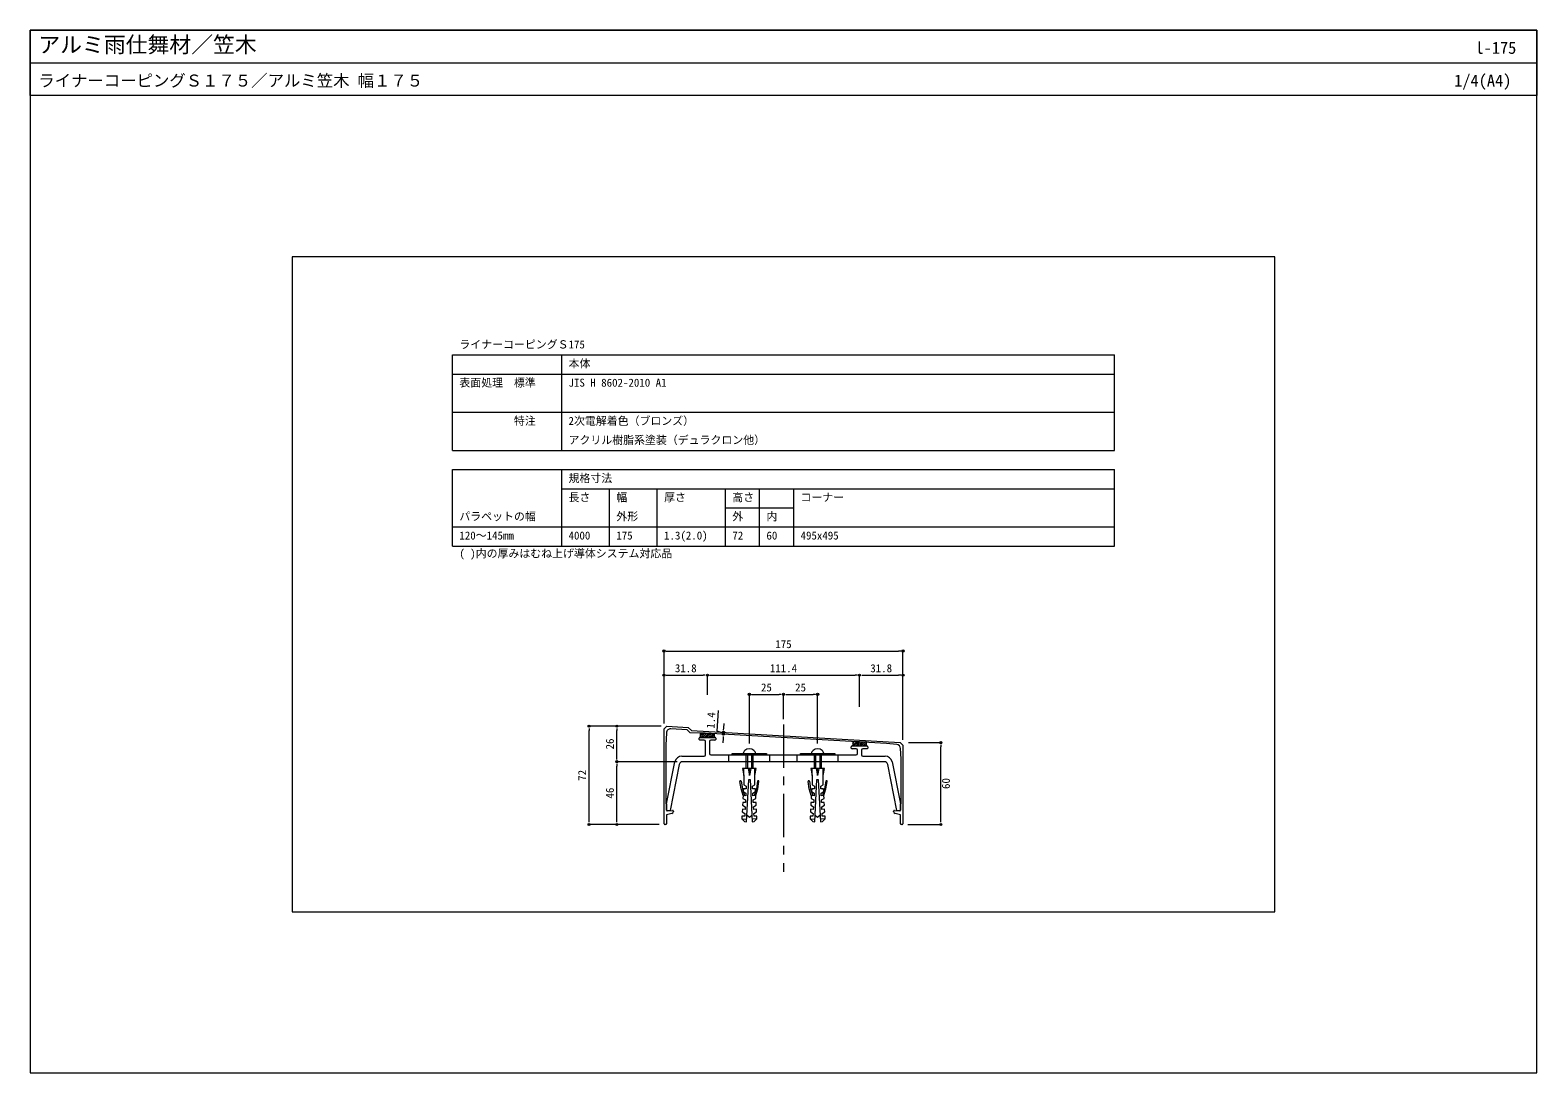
# Model space of a CAD drawing. Units: millimetres on the paper. Extents: x -552 to 552, y -382 to 382.
import ezdxf
from ezdxf.enums import TextEntityAlignment as Align

# ---------------------------------------------------------------- set-up
doc = ezdxf.new("R2010")
doc.units = ezdxf.units.MM
doc.linetypes.add('USER1', pattern=[19.05, 12.7, -6.35])
doc.linetypes.add('USER2', pattern=[50.8, 31.75, -6.35, 6.35, -6.35])
for name, color, linetype, lineweight in [('0-0_0', 7, 'Continuous', 9), ('0-2_moji', 7, 'Continuous', 18), ('0-3_kasagi', 150, 'Continuous', 18), ('0-4_SUNPO', 7, 'Continuous', 18), ('0-5_KANAMONO_SCREW', 4, 'Continuous', 18), ('0-6_kijun', 1, 'USER2', 18), ('0-7_WAKU', 7, 'Continuous', 18)]:
    doc.layers.add(name, color=color, linetype=linetype, lineweight=lineweight)
doc.styles.add('ＭＳ ゴシック', font='')
doc.styles.get('ＭＳ ゴシック').set_extended_font_data('MS Gothic')

# ---------------------------------------------------------------- blocks, each defined once
blk = doc.blocks.new('_DOT')
at = {"layer": '0-0_0'}
for p, q in [((-0.5, 0), (-1, 0)), ((0.25, 0), (-0.25, 0))]:
    blk.add_line(p, q, dxfattribs=at)
blk.add_circle((0, 0), 0.25, dxfattribs=at)

msp = doc.modelspace()

# ---------------------------------------------------------------- linework, layer by layer
at = {"layer": '0-0_0', "lineweight": 18}
msp.add_line((-551.931, 358.048), (552.069, 358.048), dxfattribs=at)
msp.add_lwpolyline([(-359.931, -263.952), (360.069, -263.952), (360.069, 216.048), (-359.931, 216.048)], close=True, dxfattribs=at)
at = {"layer": '0-2_moji'}
for p, q in [((-242.43, 144.048), (242.57, 144.048)), ((-242.43, 74.048), (-242.43, 144.048)), ((-162.43, 74.048), (-162.43, 144.048)), ((242.57, 74.048), (242.57, 144.048)), ((-242.43, 130.048), (242.57, 130.048)), ((-242.43, 102.048), (242.57, 102.048)), ((-242.43, 74.048), (242.57, 74.048)), ((-242.43, 60.048), (242.57, 60.048)), ((-242.43, 4.048), (-242.43, 60.048)), ((-162.43, 4.048), (-162.43, 60.048)), ((242.57, 4.048), (242.57, 60.048)), ((-162.43, 46.048), (242.57, 46.048)), ((-127.43, 4.048), (-127.43, 46.048)), ((-92.43, 4.048), (-92.43, 46.048)), ((-42.43, 4.048), (-42.43, 46.048)), ((-17.43, 4.048), (-17.43, 46.048)), ((7.57, 4.048), (7.57, 46.048)), ((-42.43, 32.048), (7.57, 32.048)), ((-242.43, 18.048), (242.57, 18.048)), ((-242.43, 4.048), (242.57, 4.048))]:
    msp.add_line(p, q, dxfattribs=at)
at = {"layer": '0-3_kasagi'}
for p, q in [((-61.63, -137.652), (-61.63, -136.652)), ((-61.13, -136.152), (-50.13, -136.152)), ((-58.13, -138.152), (-61.13, -138.152)), ((-60.63, -133.53), (-60.105, -133.004)), ((-60.63, -134.877), (-58.783, -133.03)), ((-60.559, -136.152), (-57.462, -133.056)), ((-59.212, -136.152), (-56.186, -133.127)), ((-57.865, -136.152), (-54.912, -133.199)), ((-57.13, -148.952), (-57.13, -139.152)), ((-56.518, -136.152), (-53.637, -133.272)), ((-55.171, -136.152), (-52.362, -133.344)), ((-54.13, -139.152), (-54.13, -147.952)), ((-53.823, -136.152), (-51.087, -133.416)), ((-50.13, -138.152), (-53.13, -138.152)), ((-52.476, -136.152), (-50.63, -134.306)), ((-51.129, -136.152), (-50.63, -135.653)), ((-49.63, -136.652), (-49.63, -137.652)), ((49.77, -143.952), (49.77, -142.952)), ((50.27, -142.452), (61.27, -142.452)), ((50.77, -139.322), (50.89, -139.202)), ((50.77, -140.669), (52.165, -139.274)), ((50.77, -142.016), (53.44, -139.346)), ((51.681, -142.452), (54.715, -139.418)), ((53.028, -142.452), (55.989, -139.491)), ((54.375, -142.452), (57.264, -139.563)), ((55.722, -142.452), (58.539, -139.635)), ((57.069, -142.452), (59.813, -139.708)), ((58.416, -142.452), (60.77, -140.098)), ((59.763, -142.452), (60.77, -141.446)), ((61.77, -142.952), (61.77, -143.952)), ((-74.531, -149.952), (-58.13, -149.952)), ((73.951, -153.952), (-73.811, -153.952)), ((53.27, -144.452), (50.27, -144.452)), ((54.27, -147.952), (54.27, -145.452)), ((57.27, -145.452), (57.27, -148.952)), ((61.27, -144.452), (58.27, -144.452)), ((58.27, -149.952), (74.671, -149.952)), ((-85.095, -189.915), (-81.165, -189.64)), ((-80.63, -190.139), (-80.63, -190.454)), ((80.77, -190.454), (80.77, -190.139)), ((81.305, -189.64), (85.235, -189.915)), ((-86.13, -199.952), (-86.93, -199.952)), ((87.07, -199.952), (86.27, -199.952))]:
    msp.add_line(p, q, dxfattribs=at)
at = {"layer": '0-3_kasagi', "linetype": 'USER1'}
for p, q in [((-39.93, -153.952), (-39.93, -148.952)), ((-9.93, -153.952), (-9.93, -148.952)), ((10.07, -153.952), (10.07, -148.952)), ((40.07, -153.952), (40.07, -148.952))]:
    msp.add_line(p, q, dxfattribs=at)
at = {"layer": '0-3_kasagi'}
for points in [[(-87.43, -199.452), (-87.43, -129.952), (-85.43, -127.952), (-69.673, -128.853), (-67.43, -131.095), (85.448, -139.831), (87.57, -141.952), (87.57, -199.452)], [(83.16, -141.402), (75.448, -140.662), (-57.43, -133.069), (-68.218, -132.853), (-70.46, -130.611), (-82.561, -129.919)], [(-85.731, -132.816), (-86.03, -141.952), (-86.03, -184.952), (-85.63, -184.952), (-85.63, -189.416)], [(-85.63, -189.416), (-85.63, -184.952), (-79.434, -153.972)], [(-53.13, -148.952), (-0.43, -148.952), (0.07, -149.452), (0.57, -148.952), (53.27, -148.952)], [(79.574, -153.972), (85.77, -184.952), (85.77, -189.416)], [(85.77, -189.416), (85.77, -184.952), (86.17, -184.952), (86.17, -151.952), (85.871, -144.272)], [(-76.263, -155.962), (-83.025, -189.77), (-85.095, -189.915)], [(85.235, -189.915), (83.164, -189.77), (76.402, -155.962)], [(-81.739, -191.902), (-85.63, -192.952), (-85.63, -199.452)], [(85.77, -199.452), (85.77, -192.952), (81.879, -191.902)]]:
    msp.add_lwpolyline(points, dxfattribs=at)
for points in [[(-50.63, -133.442), (-50.63, -136.152), (-60.63, -136.152), (-60.63, -132.994), (-57.43, -133.056)], [(60.77, -139.762), (50.77, -139.195), (50.77, -142.452), (60.77, -142.452)]]:
    msp.add_lwpolyline(points, close=True, dxfattribs=at)
for centre, radius, start, end in [((-82.733, -132.914), 3, 86.72951, 178.12343), ((-61.13, -136.652), 0.5, 90, 180), ((-61.13, -137.652), 0.5, 180, 270), ((-58.13, -139.152), 1, 0, 90), ((-53.13, -139.152), 1, 90, 180), ((-50.13, -136.652), 0.5, 0, 90), ((-50.13, -137.652), 0.5, 270, 0), ((50.27, -142.952), 0.5, 90, 180), ((61.27, -142.952), 0.5, 0, 90), ((82.874, -144.388), 3, 2.22398, 84.51861), ((-74.531, -154.952), 5, 90, 168.69007), ((-73.811, -156.452), 2.5, 90, 168.69007), ((-58.13, -148.952), 1, 270, 0), ((-53.13, -147.952), 1, 180, 270), ((50.27, -143.952), 0.5, 180, 270), ((53.27, -145.452), 1, 0, 90), ((53.27, -147.952), 1, 270, 0), ((58.27, -145.452), 1, 90, 180), ((58.27, -148.952), 1, 180, 270), ((61.27, -143.952), 0.5, 270, 0), ((73.951, -156.452), 2.5, 11.30993, 90), ((74.671, -154.952), 5, 11.30993, 90), ((-85.13, -189.416), 0.5, 180, 274), ((-85.13, -189.416), 0.5, 180, 274), ((-82.13, -190.454), 1.5, 285.10567, 0), ((-81.13, -190.139), 0.5, 0, 94), ((81.27, -190.139), 0.5, 86, 180), ((82.27, -190.454), 1.5, 180, 254.89433), ((85.27, -189.416), 0.5, 266, 0), ((85.27, -189.416), 0.5, 266, 0), ((-86.93, -199.452), 0.5, 180, 270), ((-86.13, -199.452), 0.5, 270, 0), ((86.27, -199.452), 0.5, 180, 270), ((87.07, -199.452), 0.5, 270, 0)]:
    msp.add_arc(centre, radius, start, end, dxfattribs=at)
at = {"layer": '0-4_SUNPO'}
for p, q in [((-87.43, -125.918), (-87.43, -72.895)), ((-84.23, -72.895), (84.37, -72.895)), ((87.57, -137.918), (87.57, -72.895)), ((-87.43, -106.607), (-87.43, -90.582)), ((-84.23, -90.582), (-58.83, -90.582)), ((-55.63, -104.966), (-55.63, -90.582)), ((-55.63, -104.966), (-55.63, -90.582)), ((-52.43, -90.582), (52.57, -90.582)), ((55.77, -105.777), (55.77, -90.582)), ((55.77, -113.777), (55.77, -90.582)), ((58.97, -90.582), (84.37, -90.582)), ((87.57, -118.607), (87.57, -90.582)), ((-24.93, -140.552), (-24.93, -104.646)), ((-21.73, -104.646), (-3.13, -104.646)), ((0.07, -122.743), (0.07, -104.646)), ((0.07, -122.743), (0.07, -104.646)), ((3.27, -104.646), (21.87, -104.646)), ((25.07, -140.552), (25.07, -104.646)), ((-89.465, -127.952), (-142.37, -127.952)), ((-142.37, -196.752), (-142.37, -131.152)), ((-89.465, -127.952), (-122.07, -127.952)), ((-122.07, -150.752), (-122.07, -131.152)), ((-43.967, -133.82), (-43.888, -132.422)), ((-43.967, -133.82), (-43.888, -132.422)), ((-42.715, -132.489), (-43.888, -132.422)), ((-43.706, -129.228), (-43.525, -126.033)), ((-44.148, -137.015), (-44.329, -140.21)), ((-42.794, -133.887), (-43.967, -133.82)), ((91.57, -139.952), (115.348, -139.952)), ((115.348, -196.752), (115.348, -143.152)), ((-77.811, -153.952), (-122.07, -153.952)), ((-77.811, -153.952), (-122.07, -153.952)), ((-122.07, -196.752), (-122.07, -157.152)), ((-90.93, -199.952), (-142.37, -199.952)), ((-90.93, -199.952), (-122.07, -199.952)), ((91.07, -199.952), (115.348, -199.952))]:
    msp.add_line(p, q, dxfattribs=at)
msp.add_lwpolyline([(-43.927, -133.121), (-48.442, -131.483), (-47.591, -116.494)], dxfattribs=at)
at = {"layer": '0-5_KANAMONO_SCREW'}
for p, q in [((-27.422, -147.961), (-27.422, -159.017)), ((-26.422, -147.961), (-26.422, -159.017)), ((-23.422, -147.961), (-23.422, -159.017)), ((-22.422, -147.961), (-22.422, -159.017)), ((22.578, -147.961), (22.578, -159.017)), ((23.578, -147.961), (23.578, -159.017)), ((26.578, -147.961), (26.578, -159.017)), ((27.578, -147.961), (27.578, -159.017)), ((-28.93, -164.017), (-28.93, -159.017)), ((-25.93, -159.017), (-24.93, -164.017)), ((-23.93, -159.017), (-24.93, -164.017)), ((-24.93, -164.017), (-24.93, -159.017)), ((-20.93, -164.017), (-20.93, -159.017)), ((21.07, -164.017), (21.07, -159.017)), ((24.07, -159.017), (25.07, -164.017)), ((26.07, -159.017), (25.07, -164.017)), ((25.07, -164.017), (25.07, -159.017)), ((29.07, -164.017), (29.07, -159.017)), ((-30.443, -195.794), (-26.948, -195.978)), ((-19.417, -195.794), (-22.913, -195.978)), ((19.557, -195.794), (23.052, -195.978)), ((30.583, -195.794), (27.087, -195.978))]:
    msp.add_line(p, q, dxfattribs=at)
for points in [[(-37.43, -147.952), (-12.43, -147.952), (-12.43, -148.952), (-37.43, -148.952)], [(12.57, -147.952), (37.57, -147.952), (37.57, -148.952), (12.57, -148.952)]]:
    msp.add_lwpolyline(points, close=True, dxfattribs=at)
for points in [[(-30.182, -190.801), (-28.237, -191.905), (-28.341, -193.902), (-30.339, -193.797), (-30.443, -195.794), (-28.551, -197.896), (-27.053, -197.975), (-25.43, -167.017), (-24.93, -167.017), (-24.43, -167.017), (-22.808, -197.975), (-21.31, -197.896), (-19.417, -195.794), (-19.522, -193.797), (-21.519, -193.902), (-21.624, -191.905), (-19.679, -190.801), (-19.784, -188.804), (-21.781, -188.909), (-21.886, -186.911), (-19.941, -185.808), (-20.045, -183.811), (-22.043, -183.915), (-22.147, -181.918), (-20.202, -180.815), (-20.307, -178.818), (-22.304, -178.922), (-22.409, -176.925), (-20.464, -175.822), (-20.569, -173.824), (-22.566, -173.929), (-22.671, -171.932), (-20.93, -171.017), (-20.93, -167.017), (-20.93, -164.017), (-19.93, -159.017), (-24.93, -159.017), (-29.93, -159.017), (-28.93, -164.017), (-28.93, -167.017)], [(19.818, -190.801), (21.763, -191.905), (21.659, -193.902), (19.661, -193.797), (19.557, -195.794), (21.449, -197.896), (22.947, -197.975), (24.57, -167.017), (25.07, -167.017), (25.57, -167.017), (27.192, -197.975), (28.69, -197.896), (30.583, -195.794), (30.478, -193.797), (28.481, -193.902), (28.376, -191.905), (30.321, -190.801), (30.216, -188.804), (28.219, -188.909), (28.114, -186.911), (30.059, -185.808), (29.955, -183.811), (27.957, -183.915), (27.853, -181.918), (29.798, -180.815), (29.693, -178.818), (27.696, -178.922), (27.591, -176.925), (29.536, -175.822), (29.431, -173.824), (27.434, -173.929), (27.329, -171.932), (29.07, -171.017), (29.07, -167.017), (29.07, -164.017), (30.07, -159.017), (25.07, -159.017), (20.07, -159.017), (21.07, -164.017), (21.07, -167.017)], [(-29.554, -178.818), (-31.05, -173.818), (-31.941, -168.475)], [(-30.954, -168.311), (-30.036, -173.818), (-28.491, -178.873)], [(-28.93, -167.017), (-28.93, -171.017), (-27.19, -171.932), (-27.295, -173.929), (-29.292, -173.824), (-29.397, -175.822), (-27.452, -176.925), (-27.556, -178.922), (-29.554, -178.818), (-29.658, -180.815), (-27.713, -181.918), (-27.818, -183.915), (-29.815, -183.811), (-29.92, -185.808), (-27.975, -186.911), (-28.08, -188.909), (-30.077, -188.804), (-30.182, -190.801)], [(-18.906, -168.311), (-19.824, -173.818), (-21.37, -178.873)], [(-20.307, -178.818), (-18.81, -173.818), (-17.92, -168.475)], [(20.446, -178.818), (18.95, -173.818), (18.059, -168.475)], [(19.046, -168.311), (19.964, -173.818), (21.509, -178.873)], [(21.07, -167.017), (21.07, -171.017), (22.81, -171.932), (22.705, -173.929), (20.708, -173.824), (20.603, -175.822), (22.548, -176.925), (22.444, -178.922), (20.446, -178.818), (20.342, -180.815), (22.287, -181.918), (22.182, -183.915), (20.185, -183.811), (20.08, -185.808), (22.025, -186.911), (21.92, -188.909), (19.923, -188.804), (19.818, -190.801)], [(31.094, -168.311), (30.176, -173.818), (28.63, -178.873)], [(29.693, -178.818), (31.19, -173.818), (32.08, -168.475)], [(-23.061, -193.148), (-24.93, -194.958), (-26.8, -193.148)], [(26.939, -193.148), (25.07, -194.958), (23.2, -193.148)]]:
    msp.add_lwpolyline(points, dxfattribs=at)
for centre, radius, start, end in [((-26.433, -148.081), 3, 128.61458, 177.54109), ((-24.93, -149.952), 5.4, 51.3178, 128.6822), ((-23.428, -148.081), 3, 2.45891, 51.38542), ((23.567, -148.081), 3, 128.61458, 177.54109), ((25.07, -149.952), 5.4, 51.3178, 128.6822), ((26.572, -148.081), 3, 2.45891, 51.38542), ((-31.447, -168.393), 0.5, 9.46232, 189.46231), ((-18.413, -168.393), 0.5, 350.53769, 170.53768), ((18.553, -168.393), 0.5, 9.46232, 189.46231), ((31.587, -168.393), 0.5, 350.53769, 170.53768)]:
    msp.add_arc(centre, radius, start, end, dxfattribs=at)
at = {"layer": '0-6_kijun'}
msp.add_line((0.07, -126.743), (0.07, -234.597), dxfattribs=at)
at = {"layer": '0-7_WAKU'}
for points in [[(552.069, 334.048), (-551.931, 334.048), (-551.931, 382.048), (552.069, 382.048)], [(-551.931, -381.952), (552.069, -381.952), (552.069, 382.048), (-551.931, 382.048)]]:
    msp.add_lwpolyline(points, close=True, dxfattribs=at)

# ---------------------------------------------------------------- block references
at = {"layer": '0-4_SUNPO', "xscale": 3.2, "yscale": 3.2}
for p, rotation in [((-87.43, -72.895), 180), ((-87.43, -90.582), 180), ((-55.63, -90.582), 180), ((55.77, -90.582), 180), ((-24.93, -104.646), 180), ((0.07, -104.646), 180), ((-142.37, -127.952), 90), ((-122.07, -127.952), 90), ((-43.888, -132.422), 266.75306), ((-43.967, -133.82), 86.75306), ((115.348, -139.952), 90), ((-122.07, -153.952), 270), ((-122.07, -153.952), 90), ((-142.37, -199.952), 270), ((-122.07, -199.952), 270), ((115.348, -199.952), 270)]:
    msp.add_blockref('_DOT', p, dxfattribs=dict(at, rotation=rotation))
for p in [(87.57, -72.895), (-55.63, -90.582), (55.77, -90.582), (87.57, -90.582), (0.07, -104.646), (25.07, -104.646)]:
    msp.add_blockref('_DOT', p, dxfattribs=at)

# ---------------------------------------------------------------- texts
at = {"layer": '0-2_moji', "style": 'ＭＳ ゴシック'}
for s, p in [('ライナーコーピングＳ175', (-237.43, 147.048)), ('本体', (-157.43, 133.048)), ('表面処理\u3000標準', (-237.43, 119.048)), ('JIS H 8602-2010 A1', (-157.43, 119.048)), ('\u3000\u3000\u3000\u3000\u3000特注', (-237.43, 91.048)), ('2次電解着色（ブロンズ）', (-157.43, 91.048)), ('アクリル樹脂系塗装（デュラクロン他）', (-157.43, 77.048)), ('規格寸法', (-157.43, 49.048)), ('長さ', (-157.43, 35.048)), ('幅', (-122.43, 35.048)), ('厚さ', (-87.43, 35.048)), ('高さ', (-37.43, 35.048)), ('コーナー', (12.57, 35.048)), ('パラペットの幅', (-237.43, 21.048)), ('外形', (-122.43, 21.048)), ('外', (-37.43, 21.048)), ('内', (-12.43, 21.048)), ('120～145mm', (-237.43, 7.048)), ('4000', (-157.43, 7.048)), ('175', (-122.43, 7.048)), ('1.3(2.0)', (-87.43, 7.048)), ('72', (-37.43, 7.048)), ('60', (-12.43, 7.048)), ('495x495', (12.57, 7.048)), ('( )内の厚みはむね上げ導体システム対応品', (-237.43, -6.086))]:
    msp.add_text(s, height=5.865, dxfattribs=at).set_placement(p, align=Align.BOTTOM_LEFT)
at = {"layer": '0-4_SUNPO', "style": 'ＭＳ ゴシック'}
for s, p in [('175', (-5.93, -72.495)), ('31.8', (-79.53, -90.182)), ('111.4', (-9.93, -90.182)), ('31.8', (63.67, -90.182)), ('25', (-16.43, -104.246)), ('25', (8.57, -104.246))]:
    msp.add_text(s, height=5.865, dxfattribs=at).set_placement(p, align=Align.BOTTOM_LEFT)
for s, rotation, p in [('1.4', 86.753, (-48.756, -129.956)), ('26', 90, (-122.47, -144.952)), ('72', 90, (-142.77, -167.952)), ('46', 90, (-122.47, -180.952)), ('60', 90, (123.748, -173.952))]:
    msp.add_text(s, height=5.865, rotation=rotation, dxfattribs=at).set_placement(p, align=Align.BOTTOM_LEFT)
at = {"layer": '0-7_WAKU', "style": 'ＭＳ ゴシック'}
for s, height, p in [('アルミ雨仕舞材／笠木', 11.73, (-545.931, 362.048)), ('l-175', 8.798, (507.084, 362.048)), ('ライナーコーピングＳ１７５／アルミ笠木 幅１７５', 8.798, (-545.931, 338.048)), ('1/4(A4)', 8.798, (491.49, 338.048))]:
    msp.add_text(s, height=height, dxfattribs=at).set_placement(p, align=Align.BOTTOM_LEFT)

doc.saveas('drawing.dxf')
